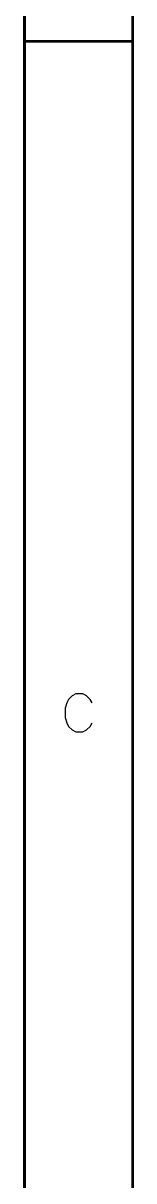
# Model space of a CAD drawing. Header units: millimetres. Extents: x 1.5 to 19.4, y 0 to 11.5.
# Drawn here: x 3.087 to 3.292, y 4.644 to 6.787 of the extents above; entities that cross this region are included whole.
import ezdxf

# ---------------------------------------------------------------- set-up
doc = ezdxf.new("R2010")
doc.units = ezdxf.units.MM
doc.header["$MEASUREMENT"] = 0
doc.layers.add('Mechanical18', color=56, linetype='Continuous')

msp = doc.modelspace()

# ---------------------------------------------------------------- linework, layer by layer
at = {"layer": 'Mechanical18'}
for p, q in [((3.1708, 5.5351), (3.1675, 5.5285)), ((3.1775, 5.5418), (3.1708, 5.5351)), ((3.1842, 5.5451), (3.1775, 5.5418)), ((3.1975, 5.5451), (3.1842, 5.5451)), ((3.2042, 5.5418), (3.1975, 5.5451)), ((3.2108, 5.5351), (3.2042, 5.5418)), ((3.2142, 5.5285), (3.2108, 5.5351)), ((3.1675, 5.5285), (3.1642, 5.5185)), ((3.1642, 5.5185), (3.1642, 5.5018)), ((3.1642, 5.5018), (3.1675, 5.4918)), ((3.1675, 5.4918), (3.1708, 5.4851)), ((3.2108, 5.4851), (3.2142, 5.4918)), ((3.1708, 5.4851), (3.1775, 5.4785)), ((3.1775, 5.4785), (3.1842, 5.4751)), ((3.1842, 5.4751), (3.1975, 5.4751)), ((3.1975, 5.4751), (3.2042, 5.4785)), ((3.2042, 5.4785), (3.2108, 5.4851))]:
    msp.add_line(p, q, dxfattribs=at)
at = {"layer": 'Mechanical18', "const_width": 0.005}
for points in [[(3.0892, 2.0031), (3.0892, 11.5031)], [(3.2892, 2.2031), (3.2892, 11.3031)], [(3.0892, 6.7531), (3.2892, 6.7531)]]:
    msp.add_lwpolyline(points, dxfattribs=at)
at = {"layer": 'Mechanical18', "const_width": 0.0025}
for points in [[(3.0879, 6.7531, 1), (3.0904, 6.7531, 1)], [(3.2879, 6.7531, 1), (3.2904, 6.7531, 1)]]:
    msp.add_lwpolyline(points, format="xyb", close=True, dxfattribs=at)

doc.saveas('drawing.dxf')
